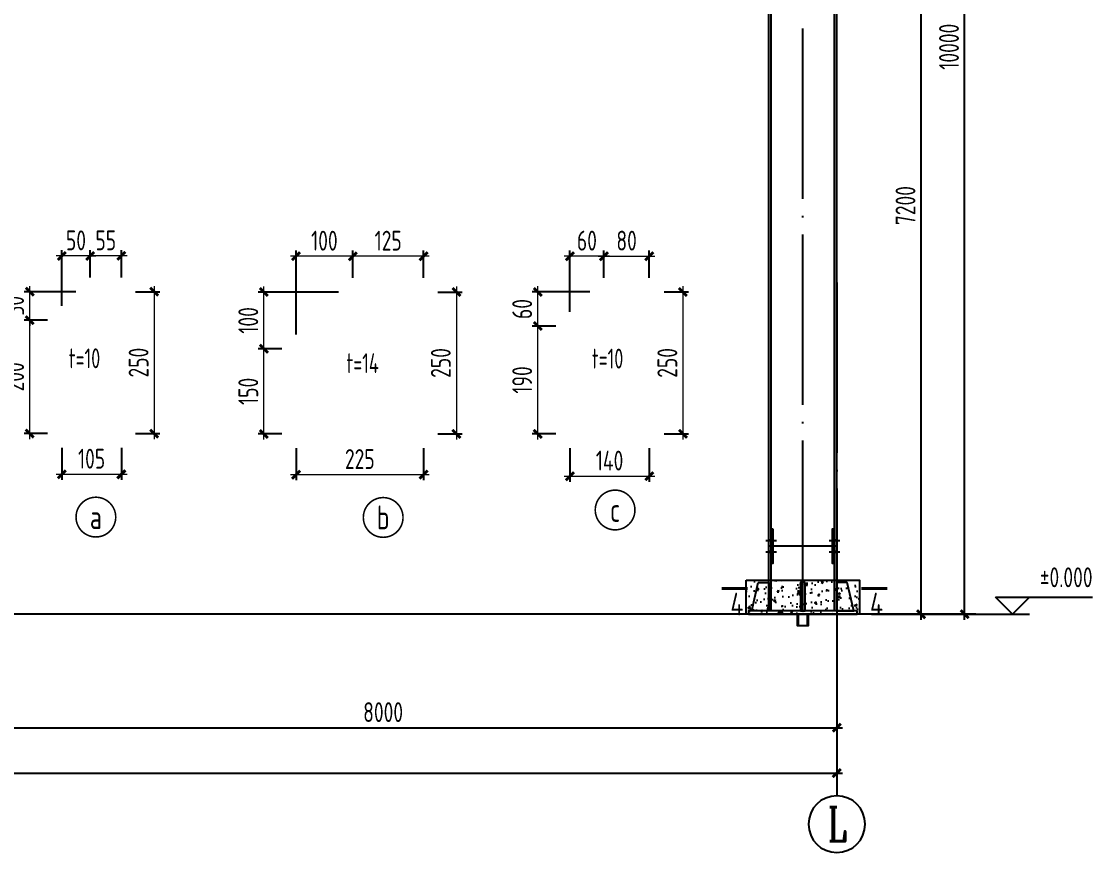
# Model space of a CAD drawing. Extents: x -2746917 to -971774, y -3334247 to -3250358.
# Drawn here: x -1125132 to -1106244, y -3306478 to -3291831 of the extents above; entities that cross this region are included whole.
import ezdxf
from ezdxf.enums import TextEntityAlignment as Align

# ---------------------------------------------------------------- set-up
doc = ezdxf.new("R2010")
doc.units = 0
doc.header["$LTSCALE"] = 1000
doc.header["$MEASUREMENT"] = 0
doc.header["$PDMODE"] = 35
doc.linetypes.add('DOTE', pattern=[2.42, 2, -0.2, 0.02, -0.2])
doc.layers.get('0').update_dxf_attribs({"linetype": 'CONTINUOUS'})
doc.layers.get('Defpoints').update_dxf_attribs({"linetype": 'CONTINUOUS'})
for name, color, linetype in [('10', 7, 'CONTINUOUS'), ('AXIS', 253, 'DOTE'), ('BEAM_CON', 4, 'CONTINUOUS'), ('COLU', 7, 'CONTINUOUS'), ('DIM', 3, 'CONTINUOUS'), ('HATCH', 254, 'CONTINUOUS'), ('NUM', 7, 'CONTINUOUS'), ('REIN', 1, 'CONTINUOUS'), ('TEXT', 7, 'CONTINUOUS'), ('THIN', 7, 'CONTINUOUS'), ('WALL', 5, 'CONTINUOUS')]:
    doc.layers.add(name, color=color, linetype=linetype)
doc.styles.add('TSSD_Axis', font='Complex.shx', dxfattribs={"width": 0.7, "bigfont": 'hztxt.shx'})
doc.styles.add('TSSD_Dimension', font='tssdeng.shx', dxfattribs={"width": 0.75, "bigfont": 'Hztxt.shx'})
doc.styles.add('TSSD_Label', font='tssdeng.shx', dxfattribs={"width": 0.75, "bigfont": 'hztxt.shx'})
doc.styles.add('TSSD_Num', font='tssdeng.shx', dxfattribs={"width": 0.75, "bigfont": 'hztxt.shx'})
doc.styles.add('TSSD_Rein', font='Tssdeng.shx', dxfattribs={"width": 0.75, "bigfont": 'hztxt.shx'})
doc.dimstyles.new('TSSD_10_100', dxfattribs={"dimtxt": 350, "dimasz": 100, "dimexe": 100, "dimexo": 250, "dimgap": 100, "dimtad": 1, "dimdec": 0, "dimlfac": 0.1, "dimzin": 0, "dimdsep": 46, "dimtxsty": 'TSSD_Dimension', "dimblk": 'ARCHTICK', "dimcen": 0, "dimdle": 100, "dimclrt": 7, "dimadec": 0, "dimazin": 0, "dimtfac": 1, "dimtdec": 0, "dimtix": 1, "dimtmove": 2, "dimatfit": 3, "dimldrblk": 'ARCHTICK', "dimfxl": 1, "dimtolj": 1, "dimtzin": 0, "dimlwd": 5, "dimarcsym": 0})
doc.dimstyles.new('TSSD_50_100', dxfattribs={"dimtxt": 350, "dimasz": 100, "dimexe": 100, "dimexo": 250, "dimgap": 100, "dimtad": 1, "dimdec": 0, "dimlfac": 0.5, "dimzin": 0, "dimdsep": 46, "dimtxsty": 'TSSD_Dimension', "dimblk": 'ARCHTICK', "dimcen": 0, "dimdle": 100, "dimclrt": 7, "dimadec": 0, "dimazin": 0, "dimtfac": 1, "dimtdec": 0, "dimtix": 1, "dimtmove": 2, "dimatfit": 3, "dimfxl": 1, "dimtolj": 1, "dimtzin": 0, "dimarcsym": 0})

# ---------------------------------------------------------------- blocks, each defined once
blk = doc.blocks.new('_ArchTick')
at = {"color": 0, "const_width": 0.5}
blk.add_lwpolyline([(-0.71, -0.71), (0.71, 0.71)], dxfattribs=at)
blk = doc.blocks.new('*D985')
at = {"layer": 'Defpoints', "color": 0, "ltscale": 1.5}
for p in [(-1206754, -3303040), (-1110754, -3303040), (-1110754, -3305078)]:
    blk.add_point(p, dxfattribs=at)
at = {"layer": 'DIM', "color": 0, "lineweight": -2, "ltscale": 1.5}
for p, q in [((-1206754, -3303290), (-1206754, -3305178)), ((-1110754, -3303290), (-1110754, -3305178)), ((-1206854, -3305078), (-1110654, -3305078))]:
    blk.add_line(p, q, dxfattribs=at)
at = {"layer": 'DIM', "color": 0, "lineweight": -2, "ltscale": 1.5, "xscale": 100, "yscale": 100, "zscale": 100, "rotation": 180}
blk.add_blockref('_ArchTick', (-1206754, -3305078), dxfattribs=at)
at = {"layer": 'DIM', "color": 0, "lineweight": -2, "ltscale": 1.5, "xscale": 100, "yscale": 100, "zscale": 100}
blk.add_blockref('_ArchTick', (-1110754, -3305078), dxfattribs=at)
at = {"layer": 'DIM', "color": 7, "ltscale": 1.5, "insert": (-1158754, -3304803), "char_height": 350, "attachment_point": 5, "style": 'TSSD_Dimension'}
blk.add_mtext('\\A1;48000', dxfattribs=at)
blk = doc.blocks.new('ts_axno')
at = {"color": 0, "linetype": 'ByBlock', "lineweight": -2}
blk.add_circle((0, 0), 0.5, dxfattribs=at)
at = {"color": 0, "linetype": 'ByBlock', "lineweight": -2, "style": 'TSSD_Axis', "width": 0.7}
blk.add_attdef('A', text='', height=0.6, dxfattribs=at).set_placement((0, 0), align=Align.MIDDLE_CENTER)
blk = doc.blocks.new('*D1023')
at = {"layer": 'Defpoints', "color": 0, "ltscale": 1.5}
for p in [(-1126754, -3303040), (-1110754, -3303040), (-1110754, -3304278)]:
    blk.add_point(p, dxfattribs=at)
at = {"layer": 'DIM', "color": 0, "lineweight": -2, "ltscale": 1.5}
for p, q in [((-1126754, -3303290), (-1126754, -3304378)), ((-1110754, -3303290), (-1110754, -3304378)), ((-1126854, -3304278), (-1110654, -3304278))]:
    blk.add_line(p, q, dxfattribs=at)
at = {"layer": 'DIM', "color": 0, "lineweight": -2, "ltscale": 1.5, "xscale": 100, "yscale": 100, "zscale": 100, "rotation": 180}
blk.add_blockref('_ArchTick', (-1126754, -3304278), dxfattribs=at)
at = {"layer": 'DIM', "color": 0, "lineweight": -2, "ltscale": 1.5, "xscale": 100, "yscale": 100, "zscale": 100}
blk.add_blockref('_ArchTick', (-1110754, -3304278), dxfattribs=at)
at = {"layer": 'DIM', "color": 7, "ltscale": 1.5, "insert": (-1118754, -3304003), "char_height": 350, "attachment_point": 5, "style": 'TSSD_Dimension'}
blk.add_mtext('\\A1;8000', dxfattribs=at)
blk = doc.blocks.new('*D1026')
at = {"layer": 'Defpoints', "color": 0, "ltscale": 1.5}
for p in [(-1110318, -3287877), (-1109268, -3287877), (-1110318, -3302277, 1)]:
    blk.add_point(p, dxfattribs=at)
at = {"layer": 'DIM', "color": 0, "lineweight": -2, "ltscale": 1.5}
for p, q in [((-1109268, -3302377), (-1109268, -3287777)), ((-1110068, -3287877), (-1109168, -3287877)), ((-1110068, -3302277), (-1109168, -3302277))]:
    blk.add_line(p, q, dxfattribs=at)
at = {"layer": 'DIM', "color": 0, "lineweight": -2, "ltscale": 1.5, "xscale": 100, "yscale": 100, "zscale": 100}
for p, rotation in [((-1109268, -3287877), 90), ((-1109268, -3302277), 270)]:
    blk.add_blockref('_ArchTick', p, dxfattribs=dict(at, rotation=rotation))
at = {"layer": 'DIM', "color": 7, "ltscale": 1.5, "insert": (-1109543, -3295077), "char_height": 350, "attachment_point": 5, "rotation": 90, "style": 'TSSD_Dimension'}
blk.add_mtext('\\A1;7200', dxfattribs=at)
blk = doc.blocks.new('*D1030')
at = {"layer": 'Defpoints', "color": 0, "ltscale": 1.5}
for p in [(-1110394, -3282277), (-1108501, -3282277), (-1110394, -3302277)]:
    blk.add_point(p, dxfattribs=at)
at = {"layer": 'DIM', "color": 0, "lineweight": -2, "ltscale": 1.5}
for p, q in [((-1110144, -3282277), (-1108401, -3282277)), ((-1108501, -3302377), (-1108501, -3282177)), ((-1110144, -3302277), (-1108401, -3302277))]:
    blk.add_line(p, q, dxfattribs=at)
at = {"layer": 'DIM', "color": 0, "lineweight": -2, "ltscale": 1.5, "xscale": 100, "yscale": 100, "zscale": 100}
for p, rotation in [((-1108501, -3282277), 90), ((-1108501, -3302277), 270)]:
    blk.add_blockref('_ArchTick', p, dxfattribs=dict(at, rotation=rotation))
at = {"layer": 'DIM', "color": 7, "ltscale": 1.5, "insert": (-1108776, -3292277), "char_height": 350, "attachment_point": 5, "rotation": 90, "style": 'TSSD_Dimension'}
blk.add_mtext('\\A1;10000', dxfattribs=at)
blk = doc.blocks.new('*D1082')
at = {"layer": 'Defpoints', "color": 0}
for p in [(-1124420, -3299094), (-1123370, -3299094), (-1123370, -3299812)]:
    blk.add_point(p, dxfattribs=at)
at = {"layer": 'DIM', "color": 0, "lineweight": -2}
for p, q in [((-1124420, -3299344), (-1124420, -3299912)), ((-1123370, -3299344), (-1123370, -3299912))]:
    blk.add_line(p, q, dxfattribs=at)
at = {"layer": 'DIM', "color": 0, "lineweight": 5}
blk.add_line((-1124520, -3299812), (-1123270, -3299812), dxfattribs=at)
at = {"layer": 'DIM', "color": 0, "lineweight": 5, "xscale": 100, "yscale": 100, "zscale": 100, "rotation": 180}
blk.add_blockref('_ArchTick', (-1124420, -3299812), dxfattribs=at)
at = {"layer": 'DIM', "color": 0, "lineweight": 5, "xscale": 100, "yscale": 100, "zscale": 100}
blk.add_blockref('_ArchTick', (-1123370, -3299812), dxfattribs=at)
at = {"layer": 'DIM', "color": 7, "lineweight": 5, "insert": (-1123895, -3299537), "char_height": 350, "attachment_point": 5, "style": 'TSSD_Dimension'}
blk.add_mtext('\\A1;105', dxfattribs=at)
blk = doc.blocks.new('*D1083')
at = {"layer": 'Defpoints', "color": 0}
for p in [(-1123370, -3296594), (-1123370, -3299094), (-1122791, -3299094)]:
    blk.add_point(p, dxfattribs=at)
at = {"layer": 'DIM', "color": 0, "lineweight": 5}
blk.add_line((-1122791, -3296494), (-1122791, -3299194), dxfattribs=at)
at = {"layer": 'DIM', "color": 0, "lineweight": -2}
for p, q in [((-1123120, -3296594), (-1122691, -3296594)), ((-1123120, -3299094), (-1122691, -3299094))]:
    blk.add_line(p, q, dxfattribs=at)
at = {"layer": 'DIM', "color": 0, "lineweight": 5, "xscale": 100, "yscale": 100, "zscale": 100}
for p, rotation in [((-1122791, -3296594), 90), ((-1122791, -3299094), 270)]:
    blk.add_blockref('_ArchTick', p, dxfattribs=dict(at, rotation=rotation))
at = {"layer": 'DIM', "color": 7, "lineweight": 5, "insert": (-1123066, -3297844), "char_height": 350, "attachment_point": 5, "rotation": 90, "style": 'TSSD_Dimension'}
blk.add_mtext('\\A1;250', dxfattribs=at)
blk = doc.blocks.new('*D1084')
at = {"layer": 'Defpoints', "color": 0}
for p in [(-1123920, -3295964), (-1123920, -3296594), (-1123370, -3296594)]:
    blk.add_point(p, dxfattribs=at)
at = {"layer": 'DIM', "color": 0, "lineweight": -2}
for p, q in [((-1123920, -3296344), (-1123920, -3295864)), ((-1123370, -3296344), (-1123370, -3295864))]:
    blk.add_line(p, q, dxfattribs=at)
at = {"layer": 'DIM', "color": 0, "lineweight": 5}
blk.add_line((-1123270, -3295964), (-1124020, -3295964), dxfattribs=at)
at = {"layer": 'DIM', "color": 0, "lineweight": 5, "xscale": 100, "yscale": 100, "zscale": 100, "rotation": 180}
blk.add_blockref('_ArchTick', (-1123920, -3295964), dxfattribs=at)
at = {"layer": 'DIM', "color": 0, "lineweight": 5, "xscale": 100, "yscale": 100, "zscale": 100}
blk.add_blockref('_ArchTick', (-1123370, -3295964), dxfattribs=at)
at = {"layer": 'DIM', "color": 7, "lineweight": 5, "insert": (-1123645, -3295689), "char_height": 350, "attachment_point": 5, "style": 'TSSD_Dimension'}
blk.add_mtext('\\A1;55', dxfattribs=at)
blk = doc.blocks.new('*D1085')
at = {"layer": 'Defpoints', "color": 0}
for p in [(-1124420, -3295964), (-1123920, -3296594), (-1124420, -3297094)]:
    blk.add_point(p, dxfattribs=at)
at = {"layer": 'DIM', "color": 0, "lineweight": -2}
for p, q in [((-1124420, -3296844), (-1124420, -3295864)), ((-1123920, -3296344), (-1123920, -3295864))]:
    blk.add_line(p, q, dxfattribs=at)
at = {"layer": 'DIM', "color": 0, "lineweight": 5}
for p, q in [((-1124420, -3295964), (-1124520, -3295964)), ((-1123920, -3295964), (-1124420, -3295964)), ((-1123920, -3295964), (-1123820, -3295964))]:
    blk.add_line(p, q, dxfattribs=at)
at = {"layer": 'DIM', "color": 0, "lineweight": 5, "xscale": 100, "yscale": 100, "zscale": 100}
blk.add_blockref('_ArchTick', (-1124420, -3295964), dxfattribs=at)
at = {"layer": 'DIM', "color": 0, "lineweight": 5, "xscale": 100, "yscale": 100, "zscale": 100, "rotation": 180}
blk.add_blockref('_ArchTick', (-1123920, -3295964), dxfattribs=at)
at = {"layer": 'DIM', "color": 7, "lineweight": 5, "insert": (-1124170, -3295689), "char_height": 350, "attachment_point": 5, "style": 'TSSD_Dimension'}
blk.add_mtext('\\A1;50', dxfattribs=at)
blk = doc.blocks.new('*D1086')
at = {"layer": 'Defpoints', "color": 0}
for p in [(-1124986, -3297094), (-1124420, -3297094), (-1124420, -3299094)]:
    blk.add_point(p, dxfattribs=at)
at = {"layer": 'DIM', "color": 0, "lineweight": 5}
blk.add_line((-1124986, -3299194), (-1124986, -3296994), dxfattribs=at)
at = {"layer": 'DIM', "color": 0, "lineweight": -2}
for p, q in [((-1124670, -3297094), (-1125086, -3297094)), ((-1124670, -3299094), (-1125086, -3299094))]:
    blk.add_line(p, q, dxfattribs=at)
at = {"layer": 'DIM', "color": 0, "lineweight": 5, "xscale": 100, "yscale": 100, "zscale": 100}
for p, rotation in [((-1124986, -3297094), 90), ((-1124986, -3299094), 270)]:
    blk.add_blockref('_ArchTick', p, dxfattribs=dict(at, rotation=rotation))
at = {"layer": 'DIM', "color": 7, "lineweight": 5, "insert": (-1125261, -3298094), "char_height": 350, "attachment_point": 5, "rotation": 90, "style": 'TSSD_Dimension'}
blk.add_mtext('\\A1;200', dxfattribs=at)
blk = doc.blocks.new('*D1087')
at = {"layer": 'Defpoints', "color": 0}
for p in [(-1124986, -3296594), (-1123920, -3296594), (-1124420, -3297094)]:
    blk.add_point(p, dxfattribs=at)
at = {"layer": 'DIM', "color": 0, "lineweight": 5}
for p, q in [((-1124986, -3296594), (-1124986, -3296494)), ((-1124986, -3297094), (-1124986, -3296594)), ((-1124986, -3297094), (-1124986, -3297194))]:
    blk.add_line(p, q, dxfattribs=at)
at = {"layer": 'DIM', "color": 0, "lineweight": -2}
for p, q in [((-1124170, -3296594), (-1125086, -3296594)), ((-1124670, -3297094), (-1125086, -3297094))]:
    blk.add_line(p, q, dxfattribs=at)
at = {"layer": 'DIM', "color": 0, "lineweight": 5, "xscale": 100, "yscale": 100, "zscale": 100}
for p, rotation in [((-1124986, -3296594), 270), ((-1124986, -3297094), 90)]:
    blk.add_blockref('_ArchTick', p, dxfattribs=dict(at, rotation=rotation))
at = {"layer": 'DIM', "color": 7, "lineweight": 5, "insert": (-1125261, -3296844), "char_height": 350, "attachment_point": 5, "rotation": 90, "style": 'TSSD_Dimension'}
blk.add_mtext('\\A1;50', dxfattribs=at)
blk = doc.blocks.new('ts_idx1')
at = {"color": 0, "linetype": 'ByBlock', "lineweight": -2, "const_width": 0.04}
blk.add_lwpolyline([(-0.5, 0, 1), (0.5, 0, 1)], format="xyb", close=True, dxfattribs=at)
at = {"color": 0, "linetype": 'ByBlock', "lineweight": -2, "style": 'TSSD_Num', "width": 0.75}
blk.add_attdef('A', text='', height=0.6, dxfattribs=at).set_placement((0, 0), align=Align.MIDDLE_CENTER)
blk = doc.blocks.new('*D1088')
at = {"layer": 'Defpoints', "color": 0}
for p in [(-1120290, -3299100), (-1118040, -3299100), (-1118040, -3299818)]:
    blk.add_point(p, dxfattribs=at)
at = {"layer": 'DIM', "color": 0, "lineweight": -2}
for p, q in [((-1120290, -3299350), (-1120290, -3299918)), ((-1118040, -3299350), (-1118040, -3299918))]:
    blk.add_line(p, q, dxfattribs=at)
at = {"layer": 'DIM', "color": 0, "lineweight": 5}
blk.add_line((-1120390, -3299818), (-1117940, -3299818), dxfattribs=at)
at = {"layer": 'DIM', "color": 0, "lineweight": 5, "xscale": 100, "yscale": 100, "zscale": 100, "rotation": 180}
blk.add_blockref('_ArchTick', (-1120290, -3299818), dxfattribs=at)
at = {"layer": 'DIM', "color": 0, "lineweight": 5, "xscale": 100, "yscale": 100, "zscale": 100}
blk.add_blockref('_ArchTick', (-1118040, -3299818), dxfattribs=at)
at = {"layer": 'DIM', "color": 7, "lineweight": 5, "insert": (-1119165, -3299543), "char_height": 350, "attachment_point": 5, "style": 'TSSD_Dimension'}
blk.add_mtext('\\A1;225', dxfattribs=at)
blk = doc.blocks.new('*D1089')
at = {"layer": 'Defpoints', "color": 0}
for p in [(-1118040, -3296600), (-1118040, -3299100), (-1117462, -3299100)]:
    blk.add_point(p, dxfattribs=at)
at = {"layer": 'DIM', "color": 0, "lineweight": 5}
blk.add_line((-1117462, -3296500), (-1117462, -3299200), dxfattribs=at)
at = {"layer": 'DIM', "color": 0, "lineweight": -2}
for p, q in [((-1117790, -3296600), (-1117362, -3296600)), ((-1117790, -3299100), (-1117362, -3299100))]:
    blk.add_line(p, q, dxfattribs=at)
at = {"layer": 'DIM', "color": 0, "lineweight": 5, "xscale": 100, "yscale": 100, "zscale": 100}
for p, rotation in [((-1117462, -3296600), 90), ((-1117462, -3299100), 270)]:
    blk.add_blockref('_ArchTick', p, dxfattribs=dict(at, rotation=rotation))
at = {"layer": 'DIM', "color": 7, "lineweight": 5, "insert": (-1117737, -3297850), "char_height": 350, "attachment_point": 5, "rotation": 90, "style": 'TSSD_Dimension'}
blk.add_mtext('\\A1;250', dxfattribs=at)
blk = doc.blocks.new('*D1090')
at = {"layer": 'Defpoints', "color": 0}
for p in [(-1119290, -3295970), (-1119290, -3296600), (-1118040, -3296600)]:
    blk.add_point(p, dxfattribs=at)
at = {"layer": 'DIM', "color": 0, "lineweight": -2}
for p, q in [((-1119290, -3296350), (-1119290, -3295870)), ((-1118040, -3296350), (-1118040, -3295870))]:
    blk.add_line(p, q, dxfattribs=at)
at = {"layer": 'DIM', "color": 0, "lineweight": 5}
blk.add_line((-1117940, -3295970), (-1119390, -3295970), dxfattribs=at)
at = {"layer": 'DIM', "color": 0, "lineweight": 5, "xscale": 100, "yscale": 100, "zscale": 100, "rotation": 180}
blk.add_blockref('_ArchTick', (-1119290, -3295970), dxfattribs=at)
at = {"layer": 'DIM', "color": 0, "lineweight": 5, "xscale": 100, "yscale": 100, "zscale": 100}
blk.add_blockref('_ArchTick', (-1118040, -3295970), dxfattribs=at)
at = {"layer": 'DIM', "color": 7, "lineweight": 5, "insert": (-1118665, -3295695), "char_height": 350, "attachment_point": 5, "style": 'TSSD_Dimension'}
blk.add_mtext('\\A1;125', dxfattribs=at)
blk = doc.blocks.new('*D1091')
at = {"layer": 'Defpoints', "color": 0}
for p in [(-1120290, -3295970), (-1119290, -3296600), (-1120290, -3297600)]:
    blk.add_point(p, dxfattribs=at)
at = {"layer": 'DIM', "color": 0, "lineweight": -2}
for p, q in [((-1120290, -3297350), (-1120290, -3295870)), ((-1119290, -3296350), (-1119290, -3295870))]:
    blk.add_line(p, q, dxfattribs=at)
at = {"layer": 'DIM', "color": 0, "lineweight": 5}
blk.add_line((-1119190, -3295970), (-1120390, -3295970), dxfattribs=at)
at = {"layer": 'DIM', "color": 0, "lineweight": 5, "xscale": 100, "yscale": 100, "zscale": 100, "rotation": 180}
blk.add_blockref('_ArchTick', (-1120290, -3295970), dxfattribs=at)
at = {"layer": 'DIM', "color": 0, "lineweight": 5, "xscale": 100, "yscale": 100, "zscale": 100}
blk.add_blockref('_ArchTick', (-1119290, -3295970), dxfattribs=at)
at = {"layer": 'DIM', "color": 7, "lineweight": 5, "insert": (-1119790, -3295695), "char_height": 350, "attachment_point": 5, "style": 'TSSD_Dimension'}
blk.add_mtext('\\A1;100', dxfattribs=at)
blk = doc.blocks.new('*D1092')
at = {"layer": 'Defpoints', "color": 0}
for p in [(-1120857, -3297600), (-1120290, -3297600), (-1120290, -3299100)]:
    blk.add_point(p, dxfattribs=at)
at = {"layer": 'DIM', "color": 0, "lineweight": -2}
for p, q in [((-1120540, -3297600), (-1120957, -3297600)), ((-1120540, -3299100), (-1120957, -3299100))]:
    blk.add_line(p, q, dxfattribs=at)
at = {"layer": 'DIM', "color": 0, "lineweight": 5}
blk.add_line((-1120857, -3299200), (-1120857, -3297500), dxfattribs=at)
at = {"layer": 'DIM', "color": 0, "lineweight": 5, "xscale": 100, "yscale": 100, "zscale": 100}
for p, rotation in [((-1120857, -3297600), 90), ((-1120857, -3299100), 270)]:
    blk.add_blockref('_ArchTick', p, dxfattribs=dict(at, rotation=rotation))
at = {"layer": 'DIM', "color": 7, "lineweight": 5, "insert": (-1121132, -3298350), "char_height": 350, "attachment_point": 5, "rotation": 90, "style": 'TSSD_Dimension'}
blk.add_mtext('\\A1;150', dxfattribs=at)
blk = doc.blocks.new('*D1093')
at = {"layer": 'Defpoints', "color": 0}
for p in [(-1120857, -3296600), (-1119290, -3296600), (-1120290, -3297600)]:
    blk.add_point(p, dxfattribs=at)
at = {"layer": 'DIM', "color": 0, "lineweight": 5}
blk.add_line((-1120857, -3297700), (-1120857, -3296500), dxfattribs=at)
at = {"layer": 'DIM', "color": 0, "lineweight": -2}
for p, q in [((-1119540, -3296600), (-1120957, -3296600)), ((-1120540, -3297600), (-1120957, -3297600))]:
    blk.add_line(p, q, dxfattribs=at)
at = {"layer": 'DIM', "color": 0, "lineweight": 5, "xscale": 100, "yscale": 100, "zscale": 100}
for p, rotation in [((-1120857, -3296600), 90), ((-1120857, -3297600), 270)]:
    blk.add_blockref('_ArchTick', p, dxfattribs=dict(at, rotation=rotation))
at = {"layer": 'DIM', "color": 7, "lineweight": 5, "insert": (-1121132, -3297100), "char_height": 350, "attachment_point": 5, "rotation": 90, "style": 'TSSD_Dimension'}
blk.add_mtext('\\A1;100', dxfattribs=at)
blk = doc.blocks.new('*D1094')
at = {"layer": 'Defpoints', "color": 0}
for p in [(-1114046, -3296599), (-1114046, -3299099), (-1113467, -3299099)]:
    blk.add_point(p, dxfattribs=at)
at = {"layer": 'DIM', "color": 0, "lineweight": 5}
blk.add_line((-1113467, -3296499), (-1113467, -3299199), dxfattribs=at)
at = {"layer": 'DIM', "color": 0, "lineweight": -2}
for p, q in [((-1113796, -3296599), (-1113367, -3296599)), ((-1113796, -3299099), (-1113367, -3299099))]:
    blk.add_line(p, q, dxfattribs=at)
at = {"layer": 'DIM', "color": 0, "lineweight": 5, "xscale": 100, "yscale": 100, "zscale": 100}
for p, rotation in [((-1113467, -3296599), 90), ((-1113467, -3299099), 270)]:
    blk.add_blockref('_ArchTick', p, dxfattribs=dict(at, rotation=rotation))
at = {"layer": 'DIM', "color": 7, "lineweight": 5, "insert": (-1113742, -3297849), "char_height": 350, "attachment_point": 5, "rotation": 90, "style": 'TSSD_Dimension'}
blk.add_mtext('\\A1;250', dxfattribs=at)
blk = doc.blocks.new('*D1095')
at = {"layer": 'Defpoints', "color": 0}
for p in [(-1115461, -3295969), (-1114861, -3296599), (-1115461, -3297199)]:
    blk.add_point(p, dxfattribs=at)
at = {"layer": 'DIM', "color": 0, "lineweight": -2}
for p, q in [((-1115461, -3296949), (-1115461, -3295869)), ((-1114861, -3296349), (-1114861, -3295869))]:
    blk.add_line(p, q, dxfattribs=at)
at = {"layer": 'DIM', "color": 0, "lineweight": 5}
blk.add_line((-1114761, -3295969), (-1115561, -3295969), dxfattribs=at)
at = {"layer": 'DIM', "color": 0, "lineweight": 5, "xscale": 100, "yscale": 100, "zscale": 100, "rotation": 180}
blk.add_blockref('_ArchTick', (-1115461, -3295969), dxfattribs=at)
at = {"layer": 'DIM', "color": 0, "lineweight": 5, "xscale": 100, "yscale": 100, "zscale": 100}
blk.add_blockref('_ArchTick', (-1114861, -3295969), dxfattribs=at)
at = {"layer": 'DIM', "color": 7, "lineweight": 5, "insert": (-1115161, -3295694), "char_height": 350, "attachment_point": 5, "style": 'TSSD_Dimension'}
blk.add_mtext('\\A1;60', dxfattribs=at)
blk = doc.blocks.new('*D1096')
at = {"layer": 'Defpoints', "color": 0}
for p in [(-1116027, -3297199), (-1115461, -3297199), (-1115461, -3299099)]:
    blk.add_point(p, dxfattribs=at)
at = {"layer": 'DIM', "color": 0, "lineweight": -2}
for p, q in [((-1115711, -3297199), (-1116127, -3297199)), ((-1115711, -3299099), (-1116127, -3299099))]:
    blk.add_line(p, q, dxfattribs=at)
at = {"layer": 'DIM', "color": 0, "lineweight": 5}
blk.add_line((-1116027, -3299199), (-1116027, -3297099), dxfattribs=at)
at = {"layer": 'DIM', "color": 0, "lineweight": 5, "xscale": 100, "yscale": 100, "zscale": 100}
for p, rotation in [((-1116027, -3297199), 90), ((-1116027, -3299099), 270)]:
    blk.add_blockref('_ArchTick', p, dxfattribs=dict(at, rotation=rotation))
at = {"layer": 'DIM', "color": 7, "lineweight": 5, "insert": (-1116302, -3298149), "char_height": 350, "attachment_point": 5, "rotation": 90, "style": 'TSSD_Dimension'}
blk.add_mtext('\\A1;190', dxfattribs=at)
blk = doc.blocks.new('*D1097')
at = {"layer": 'Defpoints', "color": 0}
for p in [(-1116027, -3296599), (-1114861, -3296599), (-1115461, -3297199)]:
    blk.add_point(p, dxfattribs=at)
at = {"layer": 'DIM', "color": 0, "lineweight": 5}
blk.add_line((-1116027, -3297299), (-1116027, -3296499), dxfattribs=at)
at = {"layer": 'DIM', "color": 0, "lineweight": -2}
for p, q in [((-1115111, -3296599), (-1116127, -3296599)), ((-1115711, -3297199), (-1116127, -3297199))]:
    blk.add_line(p, q, dxfattribs=at)
at = {"layer": 'DIM', "color": 0, "lineweight": 5, "xscale": 100, "yscale": 100, "zscale": 100}
for p, rotation in [((-1116027, -3296599), 90), ((-1116027, -3297199), 270)]:
    blk.add_blockref('_ArchTick', p, dxfattribs=dict(at, rotation=rotation))
at = {"layer": 'DIM', "color": 7, "lineweight": 5, "insert": (-1116302, -3296899), "char_height": 350, "attachment_point": 5, "rotation": 90, "style": 'TSSD_Dimension'}
blk.add_mtext('\\A1;60', dxfattribs=at)
blk = doc.blocks.new('*D1098')
at = {"layer": 'Defpoints', "color": 0, "ltscale": 1.5}
for p in [(-1114061, -3295969), (-1114861, -3296599), (-1114061, -3296599)]:
    blk.add_point(p, dxfattribs=at)
at = {"layer": 'DIM', "color": 0, "lineweight": -2, "ltscale": 1.5}
for p, q in [((-1114861, -3296349), (-1114861, -3295869)), ((-1114061, -3296349), (-1114061, -3295869))]:
    blk.add_line(p, q, dxfattribs=at)
at = {"layer": 'DIM', "color": 0, "lineweight": 5, "ltscale": 1.5}
blk.add_line((-1114961, -3295969), (-1113961, -3295969), dxfattribs=at)
at = {"layer": 'DIM', "color": 0, "lineweight": 5, "ltscale": 1.5, "xscale": 100, "yscale": 100, "zscale": 100, "rotation": 180}
blk.add_blockref('_ArchTick', (-1114861, -3295969), dxfattribs=at)
at = {"layer": 'DIM', "color": 0, "lineweight": 5, "ltscale": 1.5, "xscale": 100, "yscale": 100, "zscale": 100}
blk.add_blockref('_ArchTick', (-1114061, -3295969), dxfattribs=at)
at = {"layer": 'DIM', "color": 7, "lineweight": 5, "ltscale": 1.5, "insert": (-1114461, -3295694), "char_height": 350, "attachment_point": 5, "style": 'TSSD_Dimension'}
blk.add_mtext('\\A1;80', dxfattribs=at)
blk = doc.blocks.new('*D1099')
at = {"layer": 'Defpoints', "color": 0, "ltscale": 1.5}
for p in [(-1115461, -3299099), (-1114061, -3299099), (-1114061, -3299845)]:
    blk.add_point(p, dxfattribs=at)
at = {"layer": 'DIM', "color": 0, "lineweight": -2, "ltscale": 1.5}
for p, q in [((-1115461, -3299349), (-1115461, -3299945)), ((-1114061, -3299349), (-1114061, -3299945))]:
    blk.add_line(p, q, dxfattribs=at)
at = {"layer": 'DIM', "color": 0, "lineweight": 5, "ltscale": 1.5}
blk.add_line((-1115561, -3299845), (-1113961, -3299845), dxfattribs=at)
at = {"layer": 'DIM', "color": 0, "lineweight": 5, "ltscale": 1.5, "xscale": 100, "yscale": 100, "zscale": 100, "rotation": 180}
blk.add_blockref('_ArchTick', (-1115461, -3299845), dxfattribs=at)
at = {"layer": 'DIM', "color": 0, "lineweight": 5, "ltscale": 1.5, "xscale": 100, "yscale": 100, "zscale": 100}
blk.add_blockref('_ArchTick', (-1114061, -3299845), dxfattribs=at)
at = {"layer": 'DIM', "color": 7, "lineweight": 5, "ltscale": 1.5, "insert": (-1114761, -3299570), "char_height": 350, "attachment_point": 5, "style": 'TSSD_Dimension'}
blk.add_mtext('\\A1;140', dxfattribs=at)

msp = doc.modelspace()

# ---------------------------------------------------------------- hatches: boundary and pattern name
at = {"layer": 'HATCH', "ltscale": 1.5}
h = msp.add_hatch(dxfattribs=at)
h.set_pattern_fill('CONCRETE', color=251, scale=50, style=0)
h.set_pattern_definition([(50, (-146436.82, -155271), (358.63009, -31.376067), [37.5, -412.5]), (355, (-146436.8, -155271), (-69.375667, 376.096067), [30, -330]), (100.4514, (-146406.93, -155273.63), (289.25469, 344.71977), [31.870095, -350.571056]), (46.1842, (-146436.8, -155171), (533.620524, -82.75951), [56.25, -618.75]), (96.6356, (-146392.35, -155177.9), (467.33135, 487.058935), [47.80514, -525.8565]), (351.1842, (-146436.8, -155171), (467.33097, 487.0593), [45, -495]), (21, (-146386.82, -155196), (298.453526, -201.309445), [37.5, -412.5]), (326, (-146386.8, -155196), (121.657666, 362.575023), [30, -330]), (71.4514, (-146361.94, -155212.8), (420.111314, 161.26525), [31.870095, -350.571056]), (37.5, (-146436.82, -155271.01), (6.0799277, 166.446927), [0, -326, 0, -335, 0, -331.25]), (7.5, (-146436.82, -155271.01), (131.534769, 197.205856), [0, -191, 0, -318.5, 0, -126.25]), (327.5, (-146548.32, -155271.01), (266.911218, -11.277436), [0, -125, 0, -390, 0, -517.5]), (317.5, (-146598.32, -155271.01), (291.593085, 50.052491), [0, -162.5, 0, -259, 0, -367.5])])
h.paths.add_polyline_path([(-1110353.6, -3301676.82), (-1112353.6, -3301676.82), (-1112353.6, -3302276.82), (-1110353.6, -3302276.82)])

# ---------------------------------------------------------------- linework, layer by layer
at = {"layer": '10', "color": 6, "const_width": 51.43}
for points in [[(-1112782.04, -3301824.56), (-1112324.9, -3301824.56)], [(-1110320.11, -3301824.56), (-1109862.97, -3301824.56)]]:
    msp.add_lwpolyline(points, dxfattribs=at)
at = {"layer": 'AXIS', "ltscale": 1.5}
for p, q in [((-1111353.6, -3302216.82), (-1111353.6, -3282276.82)), ((-1110753.6, -3296434.25), (-1110753.6, -3303039.78)), ((-1110753.6, -3301076.82), (-1111953.6, -3301076.82))]:
    msp.add_line(p, q, dxfattribs=at)
at = {"layer": 'BEAM_CON', "ltscale": 1.5}
for p, q in [((-1111953.6, -3302216.82), (-1111953.6, -3282197.02)), ((-1111913.6, -3302216.82), (-1111913.6, -3282201.02)), ((-1110793.6, -3302216.82), (-1110793.6, -3282276.82)), ((-1110753.6, -3302216.82), (-1110753.6, -3282276.82)), ((-1112007.01, -3300976.82), (-1111820.2, -3300976.82)), ((-1110887.01, -3300976.82), (-1110700.2, -3300976.82)), ((-1112007.01, -3301176.82), (-1111820.2, -3301176.82)), ((-1110887.01, -3301176.82), (-1110700.2, -3301176.82)), ((-1111953.6, -3302276.82), (-1110753.6, -3302276.82))]:
    msp.add_line(p, q, dxfattribs=at)
for points in [[(-1111873.6, -3300776.82), (-1111913.6, -3300776.82), (-1111913.6, -3301376.82), (-1111873.6, -3301376.82)], [(-1110793.6, -3300776.82), (-1110833.6, -3300776.82), (-1110833.6, -3301376.82), (-1110793.6, -3301376.82)], [(-1112138.48, -3301716.82), (-1111953.6, -3301716.82), (-1111953.6, -3302216.82), (-1112253.6, -3302216.82)], [(-1111313.6, -3301716.82), (-1111393.6, -3301716.82), (-1111393.6, -3302216.82), (-1111313.6, -3302216.82)], [(-1110568.73, -3301716.82), (-1110753.6, -3301716.82), (-1110753.6, -3302216.82), (-1110453.6, -3302216.82)], [(-1110393.6, -3302216.82), (-1112313.6, -3302216.82), (-1112313.6, -3302276.82), (-1110393.6, -3302276.82)], [(-1111253.6, -3302276.82), (-1111453.6, -3302276.82), (-1111453.6, -3302476.82), (-1111253.6, -3302476.82)], [(-1111273.6, -3302276.82), (-1111433.6, -3302276.82), (-1111433.6, -3302476.82), (-1111273.6, -3302476.82)]]:
    msp.add_lwpolyline(points, close=True, dxfattribs=at)
at = {"layer": 'COLU', "linetype": 'ByBlock', "lineweight": 5, "const_width": 0.001}
for points in [[(-1124419.8, -3299094), (-1123369.8, -3299094), (-1123369.8, -3296594), (-1123919.8, -3296594), (-1124419.8, -3297094), (-1124419.8, -3299094)], [(-1120289.95, -3299100.12), (-1118039.95, -3299100.12), (-1118039.95, -3296600.12), (-1119289.95, -3296600.12), (-1120289.95, -3297600.12), (-1120289.95, -3299100.12)], [(-1115460.75, -3299099.2), (-1114060.75, -3299099.2), (-1114060.75, -3296599.2), (-1114860.75, -3296599.2), (-1115460.75, -3297199.2), (-1115460.75, -3299099.2)]]:
    msp.add_lwpolyline(points, dxfattribs=at)
at = {"layer": 'COLU', "color": 251}
msp.add_lwpolyline([(-1112353.6, -3301676.82), (-1110353.6, -3301676.82), (-1110353.6, -3302276.82), (-1112353.6, -3302276.82)], close=True, dxfattribs=at)
at = {"layer": 'NUM', "ltscale": 1.5}
msp.add_line((-1110753.6, -3303039.78), (-1110753.6, -3305477.52), dxfattribs=at)
at = {"layer": 'REIN', "color": 4, "const_width": 50}
for points in [[(-1111953.6, -3300976.82), (-1111873.6, -3300976.82)], [(-1110833.6, -3300976.82), (-1110753.6, -3300976.82)], [(-1111953.6, -3301176.82), (-1111873.6, -3301176.82)], [(-1110833.6, -3301176.82), (-1110753.6, -3301176.82)]]:
    msp.add_lwpolyline(points, dxfattribs=at)
at = {"layer": 'THIN'}
for p, q in [((-1107654.67, -3302276.82), (-1107954.67, -3301976.82)), ((-1107954.67, -3301976.82), (-1107354.67, -3301976.82)), ((-1107654.67, -3302276.82), (-1107354.67, -3301976.82)), ((-1107354.67, -3301976.82), (-1106244.1, -3301976.82)), ((-1108500.6, -3302276.82), (-1107354.67, -3302276.82)), ((-1107654.67, -3302276.82), (-1107654.67, -3302276.82))]:
    msp.add_line(p, q, dxfattribs=at)
at = {"layer": 'WALL', "color": 4}
msp.add_line((-1108305.17, -3302276.82), (-1172082.56, -3302276.82), dxfattribs=at)

# ---------------------------------------------------------------- block references
at = {"layer": 'NUM'}
ref = msp.add_blockref('ts_axno', (-1110753.6, -3305977.52), dxfattribs=dict(at, xscale=-1000, yscale=1000, zscale=1000))
ref.add_attrib('A', 'L', dxfattribs={"height": 600, "style": 'TSSD_Axis', "width": 0.7}).set_placement((-1110753.6, -3305977.52), align=Align.MIDDLE_CENTER)
at = {"layer": 'THIN'}
ref = msp.add_blockref('ts_idx1', (-1114663.5, -3300440.76), dxfattribs=dict(at, xscale=699.9999860001262, yscale=699.9999859998934, zscale=699.9999860000003))
ref.add_attrib('2', 'c', dxfattribs={"height": 420, "style": 'TSSD_Num', "width": 0.75}).set_placement((-1114663.5, -3300440.76), align=Align.MIDDLE_CENTER)
ref = msp.add_blockref('ts_idx1', (-1123819.19, -3300566.15), dxfattribs=dict(at, xscale=699.9999860001262, yscale=699.9999859998934, zscale=699.9999860000003))
ref.add_attrib('2', 'a', dxfattribs={"height": 420, "style": 'TSSD_Num', "width": 0.75}).set_placement((-1123819.19, -3300566.15), align=Align.MIDDLE_CENTER)
ref = msp.add_blockref('ts_idx1', (-1118753.07, -3300572.27), dxfattribs=dict(at, xscale=699.9999860001262, yscale=699.9999859998934, zscale=699.9999860000003))
ref.add_attrib('2', 'b', dxfattribs={"height": 420, "style": 'TSSD_Num', "width": 0.75}).set_placement((-1118753.07, -3300572.27), align=Align.MIDDLE_CENTER)

# ---------------------------------------------------------------- texts
at = {"layer": '10', "color": 6, "style": 'TSSD_Rein', "width": 0.8}
for p in [(-1112630.69, -3302298.96), (-1110168.76, -3302298.96)]:
    msp.add_text('4', height=400, dxfattribs=at).set_placement(p)
at = {"layer": 'TEXT', "lineweight": 5, "style": 'TSSD_Rein', "width": 0.7}
for s, p in [('t=10', (-1124296.83, -3297942.8)), ('t=10', (-1115073.17, -3297947.99)), ('t=14', (-1119400.62, -3298028.59))]:
    msp.add_text(s, height=350, dxfattribs=at).set_placement(p)
at = {"layer": 'THIN', "style": 'TSSD_Label', "width": 0.75}
msp.add_text('%%p0.000', height=350, dxfattribs=at).set_placement((-1106244.1, -3301906.82), align=Align.BOTTOM_RIGHT)

# ---------------------------------------------------------------- dimensions: what is measured, and where the dimension line sits
at = {"layer": 'DIM', "ltscale": 1.5}
for base, p1, p2, angle, picture, middle in [((-1108500.6, -3282276.82), (-1110393.6, -3302276.82), (-1110393.6, -3282276.82), 90, '*D1030', (-1108775.6, -3292276.82)), ((-1109267.94, -3287876.82, -1.2), (-1110317.6, -3302276.82), (-1110317.6, -3287876.82, -1.2), 90, '*D1026', (-1109542.94, -3295076.82, -1.2)), ((-1110753.6, -3305077.52), (-1206753.6, -3303039.78), (-1110753.6, -3303039.78), 180, '*D985', (-1158753.6, -3304802.52))]:
    dim = msp.add_linear_dim(base=base, p1=p1, p2=p2, angle=angle, dimstyle='TSSD_50_100', dxfattribs=at)
    dim.commit()
    dim.dimension.update_dxf_attribs({"geometry": picture, "text_midpoint": middle})
at = {"layer": 'DIM', "lineweight": 5}
for base, p1, p2, picture, middle in [((-1124419.8, -3295964.3), (-1123919.8, -3296594), (-1124419.8, -3297094), '*D1085', (-1124169.8, -3295689.3)), ((-1123919.8, -3295964.3), (-1123369.8, -3296594), (-1123919.8, -3296594), '*D1084', (-1123644.8, -3295689.3)), ((-1120289.95, -3295970.41), (-1119289.95, -3296600.12), (-1120289.95, -3297600.12), '*D1091', (-1119789.95, -3295695.41)), ((-1119289.95, -3295970.41), (-1118039.95, -3296600.12), (-1119289.95, -3296600.12), '*D1090', (-1118664.95, -3295695.41)), ((-1115460.75, -3295969.49), (-1114860.75, -3296599.2), (-1115460.75, -3297199.2), '*D1095', (-1115160.75, -3295694.49)), ((-1123369.8, -3299811.71), (-1124419.8, -3299094), (-1123369.8, -3299094), '*D1082', (-1123894.8, -3299536.71)), ((-1118039.95, -3299817.82), (-1120289.95, -3299100.12), (-1118039.95, -3299100.12), '*D1088', (-1119164.95, -3299542.82))]:
    dim = msp.add_linear_dim(base=base, p1=p1, p2=p2, dimstyle='TSSD_10_100', dxfattribs=at)
    dim.commit()
    dim.dimension.update_dxf_attribs({"geometry": picture, "text_midpoint": middle})
at = {"layer": 'DIM', "lineweight": 5, "ltscale": 1.5}
for base, p1, p2, picture, middle in [((-1114060.75, -3295969.49), (-1114860.75, -3296599.2), (-1114060.75, -3296599.2), '*D1098', (-1114460.75, -3295694.49)), ((-1114060.75, -3299844.92), (-1115460.75, -3299099.2), (-1114060.75, -3299099.2), '*D1099', (-1114760.75, -3299569.92))]:
    dim = msp.add_linear_dim(base=base, p1=p1, p2=p2, dimstyle='TSSD_10_100', dxfattribs=at)
    dim.commit()
    dim.dimension.update_dxf_attribs({"geometry": picture, "text_midpoint": middle})
at = {"layer": 'DIM', "lineweight": 5}
for base, p1, p2, picture, middle in [((-1124986.41, -3296594), (-1124419.8, -3297094), (-1123919.8, -3296594), '*D1087', (-1125261.41, -3296844)), ((-1122791.49, -3299094), (-1123369.8, -3296594), (-1123369.8, -3299094), '*D1083', (-1123066.49, -3297844)), ((-1120856.56, -3296600.12), (-1120289.95, -3297600.12), (-1119289.95, -3296600.12), '*D1093', (-1121131.56, -3297100.12)), ((-1117461.64, -3299100.12), (-1118039.95, -3296600.12), (-1118039.95, -3299100.12), '*D1089', (-1117736.64, -3297850.12)), ((-1116027.36, -3296599.2), (-1115460.75, -3297199.2), (-1114860.75, -3296599.2), '*D1097', (-1116302.36, -3296899.2)), ((-1113467.44, -3299099.2), (-1114045.75, -3296599.2), (-1114045.75, -3299099.2), '*D1094', (-1113742.44, -3297849.2)), ((-1124986.41, -3297094), (-1124419.8, -3299094), (-1124419.8, -3297094), '*D1086', (-1125261.41, -3298094)), ((-1116027.36, -3297199.2), (-1115460.75, -3299099.2), (-1115460.75, -3297199.2), '*D1096', (-1116302.36, -3298149.2)), ((-1120856.56, -3297600.12), (-1120289.95, -3299100.12), (-1120289.95, -3297600.12), '*D1092', (-1121131.56, -3298350.12))]:
    dim = msp.add_linear_dim(base=base, p1=p1, p2=p2, angle=90, dimstyle='TSSD_10_100', dxfattribs=at)
    dim.commit()
    dim.dimension.update_dxf_attribs({"geometry": picture, "text_midpoint": middle})
at = {"layer": 'DIM', "ltscale": 1.5}
dim = msp.add_linear_dim(base=(-1110753.6, -3304277.52), p1=(-1126753.6, -3303039.78), p2=(-1110753.6, -3303039.78), dimstyle='TSSD_50_100', dxfattribs=at)
dim.commit()
dim.dimension.update_dxf_attribs({"geometry": '*D1023', "text_midpoint": (-1118753.6, -3304002.52)})

doc.saveas('drawing.dxf')
